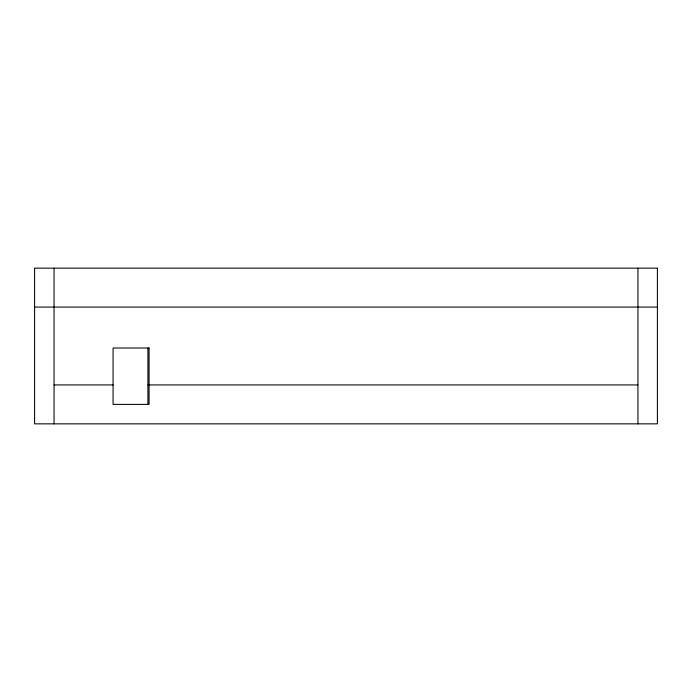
<?xml version="1.0" encoding="UTF-8"?>
<svg xmlns="http://www.w3.org/2000/svg" width="692" height="692" viewBox="0 0 692 692"><rect width="100%" height="100%" fill="white"/><g stroke="black" fill="none" stroke-linecap="round" stroke-linejoin="round"><path stroke-width="1.04" d="M34.6 307.075L657.4 307.075M54.062 384.925L113.073 384.925M147.906 384.925L637.938 384.925M637.938 268.15L637.938 423.85M147.906 348.015L147.906 404.387M54.062 268.15L54.062 423.85M657.4 268.15L34.6 268.15L34.6 423.85L657.4 423.85L657.4 268.15M149.074 348.015L113.073 348.015L113.073 404.387L149.074 404.387L149.074 348.015"/></g></svg>
